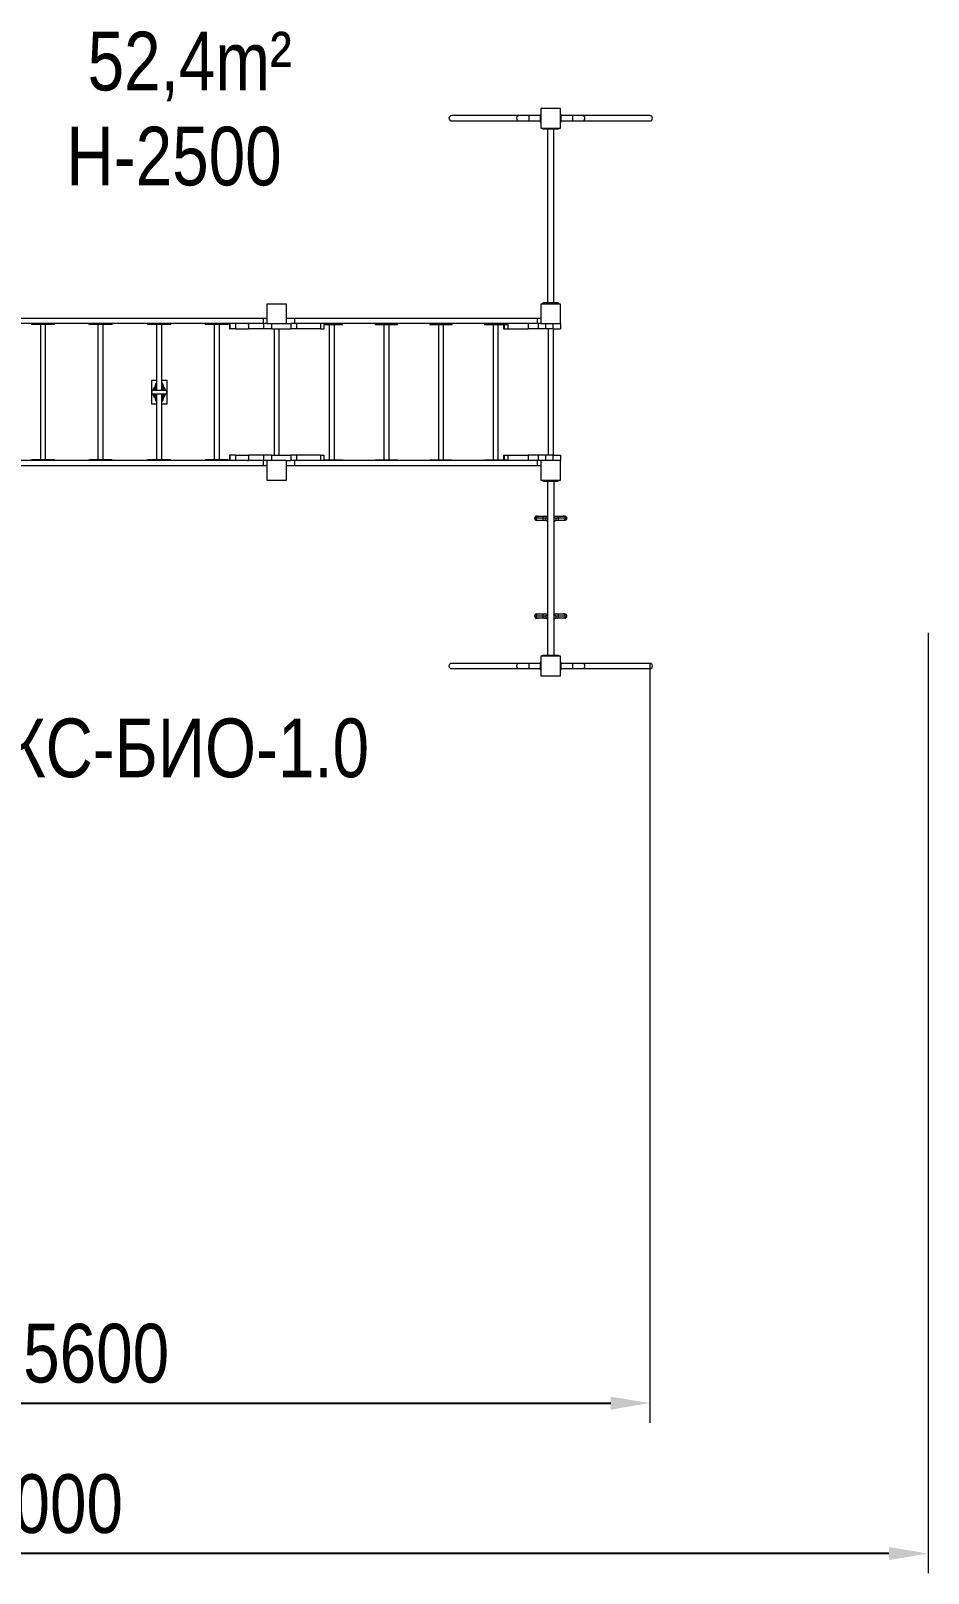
# Model space of a CAD drawing. Header units: millimetres. Extents: x -5909 to 4594, y -5663 to 3899.
# Drawn here: x 10 to 4594, y -5663 to 2221 of the extents above; entities that cross this region are included whole.
import ezdxf

# ---------------------------------------------------------------- set-up
doc = ezdxf.new("R2010")
doc.units = ezdxf.units.MM
for name, color, linetype in [('DIKOM_АРТИКУЛ', 7, 'Continuous'), ('DIKOM_ОБЪЕКТ', 7, 'Continuous'), ('DIKOM_РАЗМЕР_ЗОНА', 7, 'Continuous'), ('DIKOM_РАЗМЕР_ОБЪЕКТА', 7, 'Continuous')]:
    doc.layers.add(name, color=color, linetype=linetype)
doc.styles.add('style1', font='arial.ttf', dxfattribs={"width": 0.8})
doc.dimstyles.new('1-50', dxfattribs={"dimtxt": 300, "dimasz": 200, "dimexe": 100, "dimexo": 0, "dimgap": 100, "dimtad": 1, "dimdec": 0, "dimtxsty": 'style1', "dimcen": 0, "dimclrd": 7, "dimclre": 7, "dimadec": 1, "dimazin": 2, "dimtfac": 1, "dimtdec": 0, "dimtmove": 0, "dimatfit": 3, "dimfxl": 0, "dimlwd": 25, "dimlwe": 18, "dimarcsym": 0})

# ---------------------------------------------------------------- blocks, each defined once
blk = doc.blocks.new('*D9')
at = {"layer": 'Defpoints', "color": 0, "transparency": 16777216}
for p in [(3172.6, -1012.5), (-2450.9, -1771.9), (3172.6, -4794)]:
    blk.add_point(p, dxfattribs=at)
at = {"layer": 'DIKOM_РАЗМЕР_ОБЪЕКТА', "color": 7, "lineweight": 18, "transparency": 16777216}
for p, q in [((3172.6, -1012.5), (3172.6, -4894)), ((-2450.9, -1771.9), (-2450.9, -4894))]:
    blk.add_line(p, q, dxfattribs=at)
at = {"layer": 'DIKOM_РАЗМЕР_ОБЪЕКТА', "color": 7, "lineweight": 25, "transparency": 16777216}
blk.add_line((-2250.9, -4794), (2972.6, -4794), dxfattribs=at)
at = {"layer": 'DIKOM_РАЗМЕР_ОБЪЕКТА', "color": 7, "transparency": 16777216}
for points in [[(-2250.9, -4760.7), (-2250.9, -4827.3), (-2450.9, -4794)], [(2972.6, -4760.7), (2972.6, -4827.3), (3172.6, -4794)]]:
    blk.add_solid(points, dxfattribs=at)
at = {"layer": 'DIKOM_РАЗМЕР_ОБЪЕКТА', "color": 0, "transparency": 16777216, "insert": (343.8, -4540.8), "char_height": 300, "attachment_point": 5, "style": 'style1'}
blk.add_mtext('5600', dxfattribs=at)
blk = doc.blocks.new('*D12')
at = {"layer": 'Defpoints', "color": 0, "transparency": 16777216}
for p in [(4593.8, -856.6), (-4378.2, -2408.1), (-4378.2, -5563.2)]:
    blk.add_point(p, dxfattribs=at)
at = {"layer": 'DIKOM_РАЗМЕР_ЗОНА', "color": 7, "lineweight": 18, "transparency": 16777216}
for p, q in [((4593.8, -856.6), (4593.8, -5663.2)), ((-4378.2, -2408.1), (-4378.2, -5663.2))]:
    blk.add_line(p, q, dxfattribs=at)
at = {"layer": 'DIKOM_РАЗМЕР_ЗОНА', "color": 7, "lineweight": 25, "transparency": 16777216}
blk.add_line((4393.8, -5563.2), (-4178.2, -5563.2), dxfattribs=at)
at = {"layer": 'DIKOM_РАЗМЕР_ЗОНА', "color": 7, "transparency": 16777216}
for points in [[(-4178.2, -5529.9), (-4178.2, -5596.5), (-4378.2, -5563.2)], [(4393.8, -5529.9), (4393.8, -5596.5), (4593.8, -5563.2)]]:
    blk.add_solid(points, dxfattribs=at)
at = {"layer": 'DIKOM_РАЗМЕР_ЗОНА', "color": 0, "transparency": 16777216, "insert": (107.8, -5310), "char_height": 300, "attachment_point": 5, "style": 'style1'}
blk.add_mtext('9000', dxfattribs=at)

msp = doc.modelspace()

# ---------------------------------------------------------------- linework, layer by layer
at = {"layer": 'DIKOM_ОБЪЕКТ', "color": 7, "linetype": 'Continuous', "lineweight": 15}
for p, q in [((2615.9, 1824), (2615.9, 1724)), ((2715.9, 1824), (2615.9, 1824)), ((2715.9, 1724), (2715.9, 1824)), ((2504.6, 1787.5), (2159.3, 1787.5)), ((2159.3, 1760.5), (2504.6, 1760.5)), ((2553.9, 1787.5), (2504.6, 1787.5)), ((2504.6, 1760.5), (2553.9, 1760.5)), ((2611.9, 1787.5), (2553.9, 1787.5)), ((2553.9, 1787.5), (2553.9, 1760.5)), ((2553.9, 1760.5), (2611.9, 1760.5)), ((2615.9, 1794), (2611.9, 1794)), ((2611.9, 1794), (2611.9, 1754)), ((2615.9, 1754), (2611.9, 1754)), ((2715.9, 1794), (2719.9, 1794)), ((2715.9, 1754), (2719.9, 1754)), ((2719.9, 1754), (2719.9, 1794)), ((2778, 1787.5), (2719.9, 1787.5)), ((2719.9, 1760.5), (2778, 1760.5)), ((2827.2, 1787.5), (2778, 1787.5)), ((2778, 1760.5), (2778, 1787.5)), ((2778, 1760.5), (2827.2, 1760.5)), ((3172.6, 1787.5), (2827.2, 1787.5)), ((2827.2, 1760.5), (3172.6, 1760.5)), ((2615.9, 1724), (2715.9, 1724)), ((2625.9, 1718), (2625.9, 1724)), ((2630.9, 1718), (2625.9, 1718)), ((2630.9, 1724), (2630.9, 1718)), ((2700.9, 1718), (2630.9, 1718)), ((2649.9, 1718), (2649.9, 830)), ((2681.9, 830), (2681.9, 1718)), ((2700.9, 1718), (2700.9, 1724)), ((2705.9, 1718), (2700.9, 1718)), ((2705.9, 1724), (2705.9, 1718)), ((1215.9, 824), (1215.9, 724)), ((1315.9, 824), (1215.9, 824)), ((1315.9, 724), (1315.9, 824)), ((2715.9, 824), (2615.9, 824)), ((2615.9, 824), (2615.9, 724)), ((2625.9, 824), (2625.9, 830)), ((2625.9, 830), (2630.9, 830)), ((2630.9, 830), (2630.9, 824)), ((2700.9, 830), (2630.9, 830)), ((2700.9, 824), (2700.9, 830)), ((2700.9, 830), (2705.9, 830)), ((2705.9, 830), (2705.9, 824)), ((2715.9, 724), (2715.9, 824)), ((1197.8, 751), (-165.9, 751)), ((1197.8, 724), (-118.3, 724)), ((13.6, 724), (13.6, 720)), ((28.4, 720), (13.6, 720)), ((28.4, 720), (28.4, 724)), ((105.7, 720), (28.4, 720)), ((58.7, 720), (58.7, 28)), ((85.7, 28), (85.7, 720)), ((105.7, 720), (105.7, 724)), ((130.9, 720), (105.7, 720)), ((130.9, 720), (130.9, 724)), ((306.1, 724), (306.1, 720)), ((324.5, 720), (306.1, 720)), ((324.5, 720), (324.5, 724)), ((404.3, 720), (324.5, 720)), ((352.5, 720), (352.5, 28)), ((379.5, 28), (379.5, 720)), ((404.3, 720), (404.3, 724)), ((425.9, 720), (404.3, 720)), ((425.9, 720), (425.9, 724)), ((605.9, 724), (605.9, 720)), ((627.4, 720), (605.9, 720)), ((627.4, 720), (627.4, 724)), ((707.2, 720), (627.4, 720)), ((652.2, 720), (652.2, 383)), ((679.2, 383), (679.2, 720)), ((707.2, 720), (707.2, 724)), ((725.6, 720), (707.2, 720)), ((725.6, 720), (725.6, 724)), ((900.9, 724), (900.9, 720)), ((926, 720), (900.9, 720)), ((926, 720), (926, 724)), ((1003.3, 720), (926, 720)), ((946, 720), (946, 28)), ((973, 28), (973, 720)), ((1003.3, 720), (1003.3, 724)), ((1018.2, 720), (1003.3, 720)), ((1018.2, 720), (1018.2, 724)), ((1024.9, 724), (1024.9, 697)), ((1027, 724), (1027, 697)), ((1056.3, 724), (1056.3, 697)), ((1115.3, 724), (1121.2, 724)), ((1121.2, 724), (1121.2, 697)), ((1197.9, 724), (1121.2, 724)), ((1197.8, 724), (1197.8, 751)), ((1215.9, 751), (1197.8, 751)), ((1197.9, 724), (1197.9, 697)), ((1215.9, 724), (1197.9, 724)), ((1215.9, 724), (1315.9, 724)), ((1239, 724), (1239, 697)), ((1356.9, 751), (1315.9, 751)), ((1315.9, 724), (1339, 724)), ((1339, 724), (1339, 697)), ((1366.4, 724), (1339, 724)), ((1356.9, 751), (1356.9, 724)), ((2596.9, 751), (1356.9, 751)), ((2596.9, 724), (1356.9, 724)), ((1366.4, 724), (1366.4, 697)), ((1489.4, 724), (1366.4, 724)), ((1489.4, 724), (1489.4, 697)), ((1508.4, 697), (1508.4, 724)), ((1508.4, 720), (1517.3, 720)), ((1517.3, 724), (1517.3, 720)), ((1517.3, 720), (1591.7, 720)), ((1533.7, 720), (1533.7, 28)), ((1560.7, 28), (1560.7, 720)), ((1591.7, 724), (1591.7, 720)), ((1591.7, 720), (1604.4, 720)), ((1604.4, 720), (1604.4, 724)), ((1769.1, 724), (1769.1, 720)), ((1769.1, 720), (1796.4, 720)), ((1796.4, 724), (1796.4, 720)), ((1796.4, 720), (1870.8, 720)), ((1812.8, 720), (1812.8, 28)), ((1839.8, 28), (1839.8, 720)), ((1870.8, 724), (1870.8, 720)), ((1870.8, 720), (1883.5, 720)), ((1883.5, 720), (1883.5, 724)), ((2048.2, 724), (2048.2, 720)), ((2048.2, 720), (2075.5, 720)), ((2075.5, 724), (2075.5, 720)), ((2075.5, 720), (2149.9, 720)), ((2091.9, 720), (2091.9, 28)), ((2118.9, 28), (2118.9, 720)), ((2149.9, 724), (2149.9, 720)), ((2149.9, 720), (2162.6, 720)), ((2162.6, 720), (2162.6, 724)), ((2327.3, 724), (2327.3, 720)), ((2327.3, 720), (2354.6, 720)), ((2354.6, 724), (2354.6, 720)), ((2354.6, 720), (2429, 720)), ((2371, 720), (2371, 28)), ((2398, 28), (2398, 720)), ((2424.9, 720), (2424.9, 697)), ((2427.2, 720), (2427.2, 697)), ((2429, 724), (2429, 720)), ((2429, 720), (2441.7, 720)), ((2441.7, 720), (2441.7, 724)), ((2446.8, 724), (2446.8, 697)), ((2550, 724), (2550, 697)), ((2602.3, 724), (2550, 724)), ((2596.9, 751), (2596.9, 724)), ((2615.9, 751), (2596.9, 751)), ((2602.3, 724), (2596.9, 724)), ((2602.3, 724), (2602.3, 697)), ((2615.9, 724), (2602.3, 724)), ((2615.9, 724), (2715.9, 724)), ((2639, 724), (2639, 697)), ((2675.9, 724), (2675.9, 697)), ((2715.9, 724), (2715.9, 697)), ((1024.9, 697), (1027, 697)), ((1056.3, 697), (1027, 697)), ((1056.3, 697), (1121.2, 697)), ((1197.9, 697), (1121.2, 697)), ((1239, 697), (1197.9, 697)), ((1239, 697), (1339, 697)), ((1252.4, 697), (1252.4, 51)), ((1279.4, 51), (1279.4, 697)), ((1366.4, 697), (1339, 697)), ((1489.4, 697), (1366.4, 697)), ((1489.4, 697), (1508.4, 697)), ((2424.9, 697), (2427.2, 697)), ((2427.2, 697), (2446.8, 697)), ((2446.8, 697), (2550, 697)), ((2602.3, 697), (2550, 697)), ((2639, 697), (2602.3, 697)), ((2675.9, 697), (2639, 697)), ((2652.4, 697), (2652.4, 51)), ((2675.9, 697), (2715.9, 697)), ((2679.4, 51), (2679.4, 697)), ((652.2, 434), (625.9, 434)), ((625.9, 434), (625.9, 314)), ((645.9, 408.8), (645.9, 402.7)), ((705.9, 434), (679.2, 434)), ((680.8, 394.1), (679.2, 395.2)), ((679.2, 395.1), (680.7, 394.1)), ((685.9, 408.8), (685.9, 402.7)), ((705.9, 314), (705.9, 434)), ((695.9, 383), (635.9, 383)), ((635.9, 365), (695.9, 365)), ((645.9, 345.3), (645.9, 338.8)), ((652.2, 365), (652.2, 28)), ((679.2, 28), (679.2, 365)), ((685.9, 345.3), (685.9, 338.8)), ((625.9, 314), (652.2, 314)), ((679.2, 314), (705.9, 314)), ((1197.8, 24), (-118.3, 24)), ((13.6, 28), (13.6, 24)), ((28.4, 28), (13.6, 28)), ((28.4, 24), (28.4, 28)), ((105.7, 28), (28.4, 28)), ((105.7, 24), (105.7, 28)), ((130.9, 28), (105.7, 28)), ((130.9, 24), (130.9, 28)), ((306.1, 28), (306.1, 24)), ((324.5, 28), (306.1, 28)), ((324.5, 24), (324.5, 28)), ((404.3, 28), (324.5, 28)), ((404.3, 24), (404.3, 28)), ((425.9, 28), (404.3, 28)), ((425.9, 24), (425.9, 28)), ((605.9, 28), (605.9, 24)), ((627.4, 28), (605.9, 28)), ((627.4, 24), (627.4, 28)), ((707.2, 28), (627.4, 28)), ((707.2, 24), (707.2, 28)), ((725.6, 28), (707.2, 28)), ((725.6, 24), (725.6, 28)), ((900.9, 28), (900.9, 24)), ((926, 28), (900.9, 28)), ((926, 24), (926, 28)), ((1003.3, 28), (926, 28)), ((1003.3, 24), (1003.3, 28)), ((1018.2, 28), (1003.3, 28)), ((1018.2, 24), (1018.2, 28)), ((1024.9, 51), (1024.9, 24)), ((1024.9, 51), (1027, 51)), ((1027, 51), (1027, 24)), ((1056.3, 51), (1027, 51)), ((1056.3, 51), (1056.3, 24)), ((1056.3, 51), (1121.2, 51)), ((1115.3, 24), (1121.2, 24)), ((1121.2, 51), (1121.2, 24)), ((1197.9, 51), (1121.2, 51)), ((1197.9, 24), (1121.2, 24)), ((1197.8, -3), (1197.8, 24)), ((1197.9, 51), (1197.9, 24)), ((1239, 51), (1197.9, 51)), ((1215.9, 24), (1197.9, 24)), ((1215.9, 24), (1215.9, -76)), ((1315.9, 24), (1215.9, 24)), ((1239, 51), (1239, 24)), ((1239, 51), (1339, 51)), ((1315.9, 24), (1339, 24)), ((1315.9, -76), (1315.9, 24)), ((1339, 51), (1339, 24)), ((1366.4, 51), (1339, 51)), ((1366.4, 24), (1339, 24)), ((1356.9, 24), (1356.9, -3)), ((2596.9, 24), (1356.9, 24)), ((1366.4, 51), (1366.4, 24)), ((1489.4, 51), (1366.4, 51)), ((1489.4, 24), (1366.4, 24)), ((1489.4, 51), (1489.4, 24)), ((1489.4, 51), (1508.4, 51)), ((1508.4, 24), (1508.4, 51)), ((1508.4, 28), (1517.3, 28)), ((1517.3, 28), (1517.3, 24)), ((1517.3, 28), (1591.7, 28)), ((1591.7, 28), (1591.7, 24)), ((1591.7, 28), (1604.4, 28)), ((1604.4, 24), (1604.4, 28)), ((1769.1, 28), (1769.1, 24)), ((1769.1, 28), (1796.4, 28)), ((1796.4, 28), (1796.4, 24)), ((1796.4, 28), (1870.8, 28)), ((1870.8, 28), (1870.8, 24)), ((1870.8, 28), (1883.5, 28)), ((1883.5, 24), (1883.5, 28)), ((2048.2, 28), (2048.2, 24)), ((2048.2, 28), (2075.5, 28)), ((2075.5, 28), (2075.5, 24)), ((2075.5, 28), (2149.9, 28)), ((2149.9, 28), (2149.9, 24)), ((2149.9, 28), (2162.6, 28)), ((2162.6, 24), (2162.6, 28)), ((2327.3, 28), (2327.3, 24)), ((2327.3, 28), (2354.6, 28)), ((2354.6, 28), (2354.6, 24)), ((2354.6, 28), (2429, 28)), ((2424.9, 51), (2424.9, 28)), ((2424.9, 51), (2427.2, 51)), ((2427.2, 51), (2446.8, 51)), ((2427.2, 51), (2427.2, 28)), ((2429, 28), (2429, 24)), ((2429, 28), (2441.7, 28)), ((2441.7, 24), (2441.7, 28)), ((2446.8, 51), (2446.8, 24)), ((2446.8, 51), (2550, 51)), ((2550, 51), (2550, 24)), ((2602.3, 51), (2550, 51)), ((2602.3, 24), (2550, 24)), ((2596.9, 24), (2596.9, -3)), ((2602.3, 24), (2596.9, 24)), ((2602.3, 51), (2602.3, 24)), ((2639, 51), (2602.3, 51)), ((2615.9, 24), (2602.3, 24)), ((2615.9, 24), (2615.9, -76)), ((2715.9, 24), (2615.9, 24)), ((2639, 51), (2639, 24)), ((2675.9, 51), (2639, 51)), ((2675.9, 51), (2715.9, 51)), ((2675.9, 51), (2675.9, 24)), ((2715.9, 51), (2715.9, 24)), ((2715.9, -76), (2715.9, 24)), ((1197.8, -3), (-165.9, -3)), ((1215.9, -3), (1197.8, -3)), ((1215.9, -76), (1315.9, -76)), ((1356.9, -3), (1315.9, -3)), ((2596.9, -3), (1356.9, -3)), ((2615.9, -3), (2596.9, -3)), ((2615.9, -76), (2715.9, -76)), ((2625.9, -82), (2625.9, -76)), ((2630.9, -76), (2630.9, -82)), ((2700.9, -82), (2700.9, -76)), ((2705.9, -76), (2705.9, -82)), ((2630.9, -82), (2625.9, -82)), ((2630.9, -82), (2700.9, -82)), ((2649.2, -82), (2649.2, -970)), ((2682.7, -970), (2682.7, -82)), ((2705.9, -82), (2700.9, -82)), ((2591.6, -271), (2583.4, -271)), ((2625.1, -271), (2591.6, -271)), ((2594.4, -260), (2601.6, -260)), ((2601.6, -282), (2594.4, -282)), ((2601.6, -260), (2635.1, -260)), ((2635.1, -282), (2601.6, -282)), ((2639.7, -271), (2625.1, -271)), ((2635.1, -260), (2649.2, -260)), ((2640.6, -282), (2635.1, -282)), ((2645.9, -268), (2645.9, -272)), ((2645.9, -268), (2649.2, -268)), ((2645.9, -272), (2649.2, -272)), ((2645.9, -280), (2645.9, -284)), ((2645.9, -280), (2649.2, -280)), ((2645.9, -284), (2649.2, -284)), ((2646.9, -265.4), (2646.9, -267.6)), ((2649.2, -265.4), (2646.9, -265.4)), ((2649.2, -267.6), (2646.9, -267.6)), ((2646.9, -284.4), (2646.9, -286.6)), ((2649.2, -284.4), (2646.9, -284.4)), ((2649.2, -286.6), (2646.9, -286.6)), ((2682.7, -260), (2696.7, -260)), ((2684.9, -265.4), (2682.7, -265.4)), ((2684.9, -267.6), (2682.7, -267.6)), ((2682.7, -268), (2685.9, -268)), ((2682.7, -272), (2685.9, -272)), ((2682.7, -280), (2685.9, -280)), ((2682.7, -284), (2685.9, -284)), ((2684.9, -284.4), (2682.7, -284.4)), ((2684.9, -286.6), (2682.7, -286.6)), ((2684.9, -267.6), (2684.9, -265.4)), ((2684.9, -286.6), (2684.9, -284.4)), ((2685.9, -268), (2685.9, -272)), ((2685.9, -280), (2685.9, -284)), ((2696.7, -282), (2691.2, -282)), ((2706.7, -271), (2692.2, -271)), ((2696.7, -260), (2730.2, -260)), ((2730.2, -282), (2696.7, -282)), ((2740.2, -271), (2706.7, -271)), ((2730.2, -260), (2737.4, -260)), ((2737.4, -282), (2730.2, -282)), ((2748.4, -271), (2740.2, -271)), ((2591.6, -771), (2583.4, -771)), ((2625.1, -771), (2591.6, -771)), ((2594.4, -760), (2601.6, -760)), ((2601.6, -782), (2594.4, -782)), ((2601.6, -760), (2635.1, -760)), ((2635.1, -782), (2601.6, -782)), ((2639.7, -771), (2625.1, -771)), ((2635.1, -760), (2649.2, -760)), ((2640.6, -782), (2635.1, -782)), ((2645.9, -768), (2645.9, -772)), ((2645.9, -768), (2649.2, -768)), ((2645.9, -772), (2649.2, -772)), ((2645.9, -780), (2645.9, -784)), ((2645.9, -780), (2649.2, -780)), ((2645.9, -784), (2649.2, -784)), ((2646.9, -765.4), (2646.9, -767.6)), ((2649.2, -765.4), (2646.9, -765.4)), ((2649.2, -767.6), (2646.9, -767.6)), ((2646.9, -784.4), (2646.9, -786.6)), ((2649.2, -784.4), (2646.9, -784.4)), ((2649.2, -786.6), (2646.9, -786.6)), ((2682.7, -760), (2696.7, -760)), ((2684.9, -765.4), (2682.7, -765.4)), ((2684.9, -767.6), (2682.7, -767.6)), ((2682.7, -768), (2685.9, -768)), ((2682.7, -772), (2685.9, -772)), ((2682.7, -780), (2685.9, -780)), ((2682.7, -784), (2685.9, -784)), ((2684.9, -784.4), (2682.7, -784.4)), ((2684.9, -786.6), (2682.7, -786.6)), ((2684.9, -767.6), (2684.9, -765.4)), ((2684.9, -786.6), (2684.9, -784.4)), ((2685.9, -768), (2685.9, -772)), ((2685.9, -780), (2685.9, -784)), ((2696.7, -782), (2691.2, -782)), ((2706.7, -771), (2692.2, -771)), ((2696.7, -760), (2730.2, -760)), ((2730.2, -782), (2696.7, -782)), ((2740.2, -771), (2706.7, -771)), ((2730.2, -760), (2737.4, -760)), ((2737.4, -782), (2730.2, -782)), ((2748.4, -771), (2740.2, -771)), ((2504.6, -1012.5), (2159.3, -1012.5)), ((2553.9, -1012.5), (2504.6, -1012.5)), ((2611.9, -1012.5), (2553.9, -1012.5)), ((2553.9, -1012.5), (2553.9, -1039.5)), ((2615.9, -1006), (2611.9, -1006)), ((2611.9, -1006), (2611.9, -1046)), ((2615.9, -976), (2615.9, -1076)), ((2715.9, -976), (2615.9, -976)), ((2625.9, -976), (2625.9, -970)), ((2625.9, -970), (2630.9, -970)), ((2630.9, -970), (2630.9, -976)), ((2630.9, -970), (2700.9, -970)), ((2700.9, -976), (2700.9, -970)), ((2700.9, -970), (2705.9, -970)), ((2705.9, -970), (2705.9, -976)), ((2715.9, -1076), (2715.9, -976)), ((2715.9, -1006), (2719.9, -1006)), ((2719.9, -1046), (2719.9, -1006)), ((2778, -1012.5), (2719.9, -1012.5)), ((2827.2, -1012.5), (2778, -1012.5)), ((2778, -1039.5), (2778, -1012.5)), ((3172.6, -1012.5), (2827.2, -1012.5)), ((2159.3, -1039.5), (2504.6, -1039.5)), ((2504.6, -1039.5), (2553.9, -1039.5)), ((2553.9, -1039.5), (2611.9, -1039.5)), ((2615.9, -1046), (2611.9, -1046)), ((2615.9, -1076), (2715.9, -1076)), ((2715.9, -1046), (2719.9, -1046)), ((2719.9, -1039.5), (2778, -1039.5)), ((2778, -1039.5), (2827.2, -1039.5)), ((2827.2, -1039.5), (3172.6, -1039.5))]:
    msp.add_line(p, q, dxfattribs=at)
at = {"layer": 'DIKOM_ОБЪЕКТ', "color": 7, "linetype": 'Continuous', "lineweight": 15, "flags": 128}
for points in [[(679.2, 354.6), (679.5, 354.8), (681.6, 356.5)], [(2647, -267.6), (2648.7, -267.8), (2649.2, -267.9)], [(2649.2, -284.1), (2648.7, -284.2), (2647, -284.4)], [(2682.7, -267.9), (2683.2, -267.8), (2684.8, -267.6)], [(2684.8, -284.4), (2683.2, -284.2), (2682.7, -284.1)], [(2647, -767.6), (2648.7, -767.8), (2649.2, -767.9)], [(2649.2, -784.1), (2648.7, -784.2), (2647, -784.4)], [(2682.7, -767.9), (2683.2, -767.8), (2684.8, -767.6)], [(2684.8, -784.4), (2683.2, -784.2), (2682.7, -784.1)]]:
    msp.add_lwpolyline(points, dxfattribs=at)
at = {"layer": 'DIKOM_ОБЪЕКТ', "color": 7, "linetype": 'Continuous', "lineweight": 15}
for centre, radius, start, end in [((2159.4, 1774), 13.5, 90.68631, 269.31369), ((2504.8, 1774), 13.5, 90.68596, 269.31404), ((2827, 1774), 13.5, 270.68638, 89.31362), ((3172.4, 1774), 13.5, 270.68638, 89.31362), ((665.9, 374), 35, 112.99974, 166.73852), ((665.9, 374), 29, 118.16392, 161.90298), ((665.9, 374), 26.5, 121.08099, 160.1383), ((665.9, 374), 25.8, 122.0788, 159.54237), ((665.9, 374), 25, 123.14768, 158.90864), ((665.9, 374), 25, 123.17763, 158.89096), ((665.9, 408.8), 20, 133.13911, 180), ((665.9, 408.8), 20, 0, 48.2234), ((665.9, 374), 35, 13.26148, 67.62285), ((665.9, 374), 29, 18.09702, 62.6203), ((665.9, 374), 26.5, 32.33383, 59.8011), ((665.9, 374), 25.8, 44.25437, 58.83807), ((671.9, 375.1), 21, 22.12469, 69.46921), ((635.9, 374), 9, 90, 270), ((665.9, 374), 35, 193.26148, 247.00026), ((665.9, 374), 29, 198.09702, 241.83608), ((665.9, 374), 26.5, 199.8617, 238.91901), ((665.9, 374), 25.7, 200.45763, 237.9212), ((665.9, 374), 25, 201.09136, 236.85232), ((665.9, 374), 25, 201.10904, 236.82237), ((665.9, 374), 24.3, 124.32842, 158.21443), ((665.9, 374), 24.2, 201.78557, 235.67158), ((665.9, 374), 23.5, 125.56922, 157.49179), ((665.9, 374), 23.5, 202.50821, 234.43078), ((665.9, 338.8), 20, 180, 226.86089), ((671.9, 375.1), 18, 26.06814, 65.8451), ((665.9, 374), 35, 292.37715, 346.73852), ((671.9, 375.1), 21, 290.53079, 331.2458), ((671.9, 375.1), 18, 294.1549, 325.85516), ((665.9, 374), 26.5, 300.1989, 340.1383), ((665.9, 374), 29, 297.3797, 341.90298), ((665.9, 374), 25.8, 301.16193, 336.56773), ((665.9, 374), 25, 302.19275, 327.40675), ((665.9, 374), 25, 302.22163, 327.17923), ((665.9, 374), 24.3, 303.33041, 319.23497), ((665.9, 338.8), 20, 311.7766, 0), ((695.9, 374), 9, 270, 90), ((2594.4, -271), 11, 90, 180), ((2594.4, -271), 11, 180, 270), ((2635.6, -270.5), 10.5, 92.95182, 182.67535), ((2635.6, -271.5), 10.5, 177.32462, 267.04883), ((2645.9, -276), 8, 90, 270), ((2671.5, -276), 17.5, 26.88904, 50.24095), ((2671.5, -276), 17.5, 309.75905, 333.11096), ((2685.9, -276), 8, 270, 90), ((2696.2, -270.5), 10.5, 357.32541, 87.04742), ((2696.2, -271.5), 10.5, 272.95193, 2.67462), ((2737.4, -271), 11, 0, 90), ((2737.4, -271), 11, 270, 0), ((2594.4, -771), 11, 90, 180), ((2594.4, -771), 11, 180, 270), ((2635.6, -770.5), 10.5, 92.95182, 182.67535), ((2635.6, -771.5), 10.5, 177.32462, 267.04883), ((2645.9, -776), 8, 90, 270), ((2671.5, -776), 17.5, 26.88904, 50.24095), ((2671.5, -776), 17.5, 309.75905, 333.11096), ((2685.9, -776), 8, 270, 90), ((2696.2, -770.5), 10.5, 357.32541, 87.04742), ((2696.2, -771.5), 10.5, 272.95193, 2.67462), ((2737.4, -771), 11, 0, 90), ((2737.4, -771), 11, 270, 0), ((2159.4, -1026), 13.5, 90.68646, 269.31354), ((2504.8, -1026), 13.5, 90.68612, 269.31388), ((2827, -1026), 13.5, 270.68615, 89.31385), ((3172.4, -1026), 13.5, 270.68615, 89.31385)]:
    msp.add_arc(centre, radius, start, end, dxfattribs=at)
for points, knots in [([(2591.6, -271), (2591.8, -269.8), (2592, -267.3), (2593.7, -264), (2596.2, -261.5), (2599, -260.2), (2600.8, -260), (2601.5, -260), (2601.6, -260)], [0, 0, 0, 0, 0.214674, 0.429348, 0.644026, 0.858704, 0.990149, 1, 1, 1, 1]), ([(2591.6, -271), (2591.8, -272.2), (2592, -274.7), (2593.7, -278), (2596.2, -280.5), (2599, -281.8), (2600.8, -282), (2601.5, -282), (2601.6, -282)], [0, 0, 0, 0, 0.214675, 0.429349, 0.644027, 0.858703, 0.990149, 1, 1, 1, 1]), ([(2740.2, -271), (2740.1, -269.8), (2739.8, -267.3), (2738.1, -264), (2735.6, -261.5), (2732.9, -260.2), (2731, -260), (2730.3, -260), (2730.2, -260)], [0, 0, 0, 0, 0.214676, 0.429345, 0.644024, 0.858715, 0.990161, 1, 1, 1, 1]), ([(2740.2, -271), (2740.1, -272.2), (2739.8, -274.7), (2738.1, -278), (2735.6, -280.5), (2732.9, -281.8), (2731, -282), (2730.3, -282), (2730.2, -282)], [0, 0, 0, 0, 0.214676, 0.429346, 0.644026, 0.858714, 0.990161, 1, 1, 1, 1]), ([(2591.6, -771), (2591.8, -769.8), (2592, -767.3), (2593.7, -764), (2596.2, -761.5), (2599, -760.2), (2600.8, -760), (2601.5, -760), (2601.6, -760)], [0, 0, 0, 0, 0.214674, 0.429348, 0.644026, 0.858704, 0.990149, 1, 1, 1, 1]), ([(2591.6, -771), (2591.8, -772.2), (2592, -774.7), (2593.7, -778), (2596.2, -780.5), (2599, -781.8), (2600.8, -782), (2601.5, -782), (2601.6, -782)], [0, 0, 0, 0, 0.214675, 0.429349, 0.644027, 0.858703, 0.990149, 1, 1, 1, 1]), ([(2740.2, -771), (2740.1, -769.8), (2739.8, -767.3), (2738.1, -764), (2735.6, -761.5), (2732.9, -760.2), (2731, -760), (2730.3, -760), (2730.2, -760)], [0, 0, 0, 0, 0.214676, 0.429345, 0.644024, 0.858715, 0.990161, 1, 1, 1, 1]), ([(2740.2, -771), (2740.1, -772.2), (2739.8, -774.7), (2738.1, -778), (2735.6, -780.5), (2732.9, -781.8), (2731, -782), (2730.3, -782), (2730.2, -782)], [0, 0, 0, 0, 0.214676, 0.429346, 0.644026, 0.858714, 0.990161, 1, 1, 1, 1])]:
    msp.add_open_spline(points, degree=3, knots=knots, dxfattribs=at)

# ---------------------------------------------------------------- texts
at = {"layer": 'DIKOM_АРТИКУЛ', "insert": (-351.3, -1294.4), "char_height": 300, "width": 1667.537, "attachment_point": 1, "style": 'style1'}
msp.add_mtext('ИКС-БИО-1.0', dxfattribs=at)
at = {"layer": 'DIKOM_РАЗМЕР_ОБЪЕКТА', "char_height": 300, "width": 5885.531, "attachment_point": 1, "style": 'style1'}
for s, insert in [('52,4m²', (300.1, 2216.3)), ('H-2500', (191.9, 1730.8))]:
    msp.add_mtext(s, dxfattribs=dict(at, insert=insert))

# ---------------------------------------------------------------- dimensions: what is measured, and where the dimension line sits
at = {"layer": 'DIKOM_РАЗМЕР_ЗОНА'}
dim = msp.add_linear_dim(base=(-4378.2, -5563.2), p1=(4593.8, -856.6), p2=(-4378.2, -2408.1), text='9000', dimstyle='1-50', dxfattribs=at)
dim.commit()
dim.dimension.update_dxf_attribs({"geometry": '*D12', "text_midpoint": (107.8, -5563.2), "dimtype": 160})
at = {"layer": 'DIKOM_РАЗМЕР_ОБЪЕКТА'}
dim = msp.add_linear_dim(base=(3172.6, -4794), p1=(-2450.9, -1771.9), p2=(3172.6, -1012.5), text='5600', dimstyle='1-50', dxfattribs=at)
dim.commit()
dim.dimension.update_dxf_attribs({"geometry": '*D9', "text_midpoint": (343.8, -4794), "dimtype": 160})

doc.saveas('drawing.dxf')
